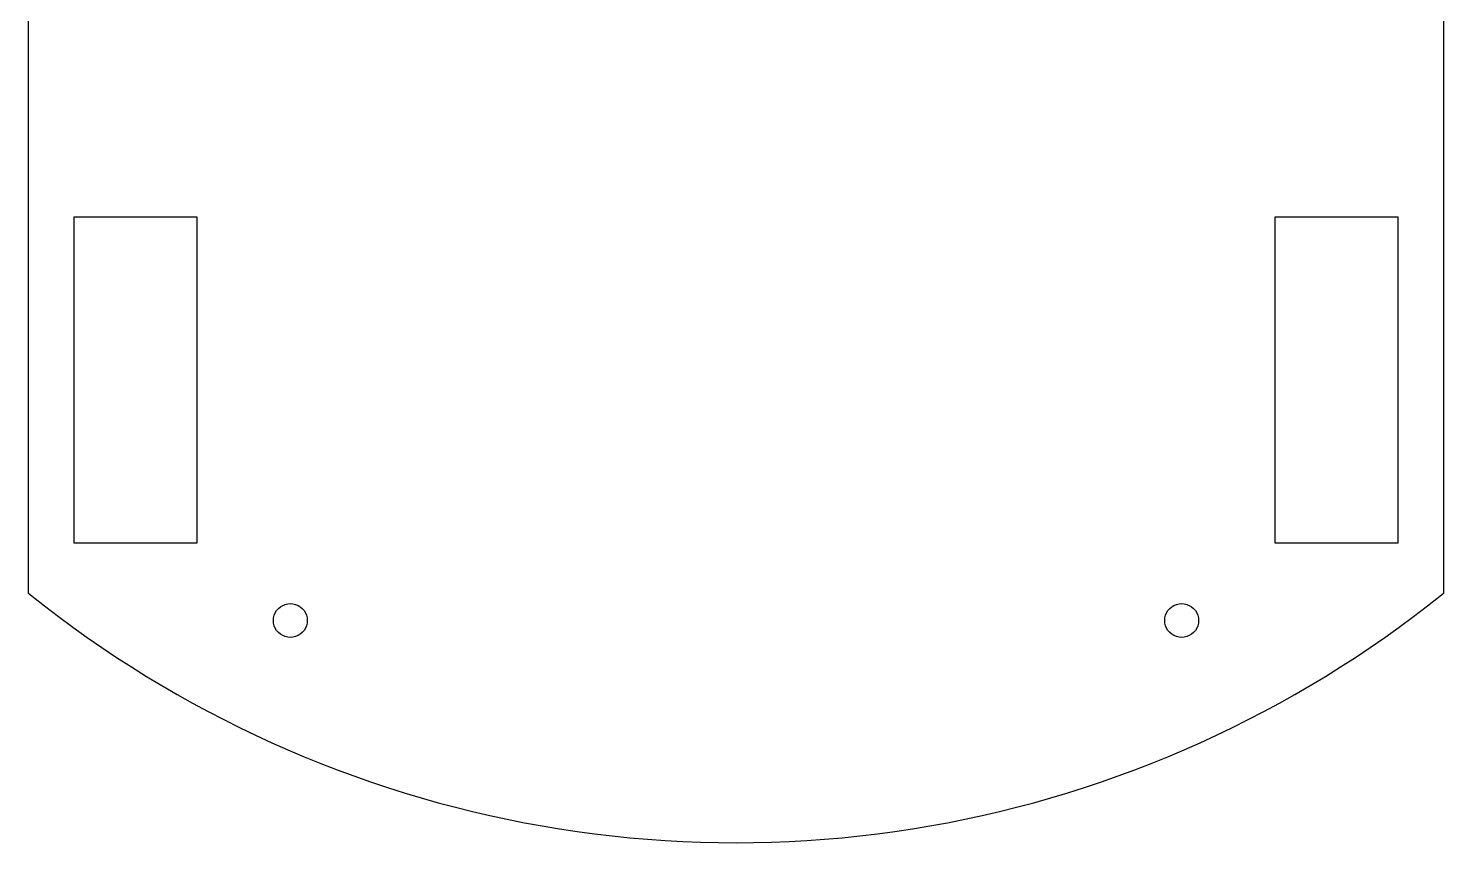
# Model space of a CAD drawing. Header units: metres. Extents: x -63 to 63, y -100 to 44.
# Drawn here: x -62.7 to 62.7, y -100 to -27.9 of the extents above; entities that cross this region are included whole.
import ezdxf

# ---------------------------------------------------------------- set-up
doc = ezdxf.new("R2010")
doc.units = ezdxf.units.M

msp = doc.modelspace()

# ---------------------------------------------------------------- linework, layer by layer
for p, q in [((-62.7262, -18.0001), (-62.7262, -77.8786)), ((62.7262, -77.8786), (62.7262, -18.0001)), ((-58.6762, -73.45), (-58.6762, -44.55)), ((-58.6762, -44.55), (-47.7762, -44.55)), ((-47.7762, -44.55), (-47.7762, -73.45)), ((47.7762, -73.45), (47.7762, -44.55)), ((47.7762, -44.55), (58.6762, -44.55)), ((58.6762, -44.55), (58.6762, -73.45)), ((-47.7762, -73.45), (-58.6762, -73.45)), ((58.6762, -73.45), (47.7762, -73.45)), ((-62.7262, -77.8786), (-62.5243, -78.043)), ((-62.5243, -78.043), (-61.2907, -79.0155)), ((-61.2907, -79.0155), (-60.042, -79.9685)), ((-40.3817, -79.1012), (-40.181, -78.9782)), ((-40.181, -78.9782), (-39.9635, -78.8882)), ((-39.9635, -78.8882), (-39.7346, -78.8332)), ((-39.7346, -78.8332), (-39.5, -78.8147)), ((-39.5, -78.8147), (-39.2653, -78.8332)), ((-39.2653, -78.8332), (-39.0365, -78.8882)), ((-39.0365, -78.8882), (-38.819, -78.9782)), ((-38.819, -78.9782), (-38.6183, -79.1012)), ((38.6183, -79.1012), (38.819, -78.9782)), ((38.819, -78.9782), (39.0365, -78.8882)), ((39.0365, -78.8882), (39.2653, -78.8332)), ((39.2653, -78.8332), (39.5, -78.8147)), ((39.5, -78.8147), (39.7346, -78.8332)), ((39.7346, -78.8332), (39.9635, -78.8882)), ((39.9635, -78.8882), (40.181, -78.9782)), ((40.181, -78.9782), (40.3817, -79.1012)), ((60.042, -79.9685), (61.2907, -79.0155)), ((61.2907, -79.0155), (62.5243, -78.043)), ((62.5243, -78.043), (62.7262, -77.8786)), ((-60.042, -79.9685), (-58.7785, -80.9017)), ((-41, -80.3147), (-40.9815, -80.0801)), ((-40.9815, -80.0801), (-40.9266, -79.8512)), ((-40.9266, -79.8512), (-40.8365, -79.6338)), ((-40.8365, -79.6338), (-40.7135, -79.4331)), ((-40.7135, -79.4331), (-40.5607, -79.2541)), ((-40.5607, -79.2541), (-40.3817, -79.1012)), ((-38.6183, -79.1012), (-38.4393, -79.2541)), ((-38.4393, -79.2541), (-38.2865, -79.4331)), ((-38.2865, -79.4331), (-38.1635, -79.6338)), ((-38.1635, -79.6338), (-38.0734, -79.8512)), ((-38.0734, -79.8512), (-38.0185, -80.0801)), ((-38.0185, -80.0801), (-38, -80.3147)), ((38, -80.3147), (38.0185, -80.0801)), ((38.0185, -80.0801), (38.0734, -79.8512)), ((38.0734, -79.8512), (38.1635, -79.6338)), ((38.1635, -79.6338), (38.2865, -79.4331)), ((38.2865, -79.4331), (38.4393, -79.2541)), ((38.4393, -79.2541), (38.6183, -79.1012)), ((40.3817, -79.1012), (40.5607, -79.2541)), ((40.5607, -79.2541), (40.7135, -79.4331)), ((40.7135, -79.4331), (40.8365, -79.6338)), ((40.8365, -79.6338), (40.9266, -79.8512)), ((40.9266, -79.8512), (40.9815, -80.0801)), ((40.9815, -80.0801), (41, -80.3147)), ((58.7785, -80.9017), (60.042, -79.9685)), ((-58.7785, -80.9017), (-57.5005, -81.815)), ((-40.9815, -80.5494), (-41, -80.3147)), ((-40.9266, -80.7783), (-40.9815, -80.5494)), ((-40.8365, -80.9957), (-40.9266, -80.7783)), ((-40.7135, -81.1964), (-40.8365, -80.9957)), ((-40.5607, -81.3754), (-40.7135, -81.1964)), ((-40.3817, -81.5283), (-40.5607, -81.3754)), ((-40.181, -81.6512), (-40.3817, -81.5283)), ((-38.6183, -81.5283), (-38.819, -81.6512)), ((-38.4393, -81.3754), (-38.6183, -81.5283)), ((-38.2865, -81.1964), (-38.4393, -81.3754)), ((-38.1635, -80.9957), (-38.2865, -81.1964)), ((-38.0734, -80.7783), (-38.1635, -80.9957)), ((-38.0185, -80.5494), (-38.0734, -80.7783)), ((-38, -80.3147), (-38.0185, -80.5494)), ((38.0185, -80.5494), (38, -80.3147)), ((38.0734, -80.7783), (38.0185, -80.5494)), ((38.1635, -80.9957), (38.0734, -80.7783)), ((38.2865, -81.1964), (38.1635, -80.9957)), ((38.4393, -81.3754), (38.2865, -81.1964)), ((38.6183, -81.5283), (38.4393, -81.3754)), ((38.819, -81.6512), (38.6183, -81.5283)), ((40.3817, -81.5283), (40.181, -81.6512)), ((40.5607, -81.3754), (40.3817, -81.5283)), ((40.7135, -81.1964), (40.5607, -81.3754)), ((40.8365, -80.9957), (40.7135, -81.1964)), ((40.9266, -80.7783), (40.8365, -80.9957)), ((40.9815, -80.5494), (40.9266, -80.7783)), ((41, -80.3147), (40.9815, -80.5494)), ((57.5005, -81.815), (58.7785, -80.9017)), ((-57.5005, -81.815), (-56.2083, -82.7081)), ((-56.2083, -82.7081), (-54.9023, -83.5807)), ((-39.9635, -81.7413), (-40.181, -81.6512)), ((-39.7346, -81.7963), (-39.9635, -81.7413)), ((-39.5, -81.8147), (-39.7346, -81.7963)), ((-39.2653, -81.7963), (-39.5, -81.8147)), ((-39.0365, -81.7413), (-39.2653, -81.7963)), ((-38.819, -81.6512), (-39.0365, -81.7413)), ((39.0365, -81.7413), (38.819, -81.6512)), ((39.2653, -81.7963), (39.0365, -81.7413)), ((39.5, -81.8147), (39.2653, -81.7963)), ((39.7346, -81.7963), (39.5, -81.8147)), ((39.9635, -81.7413), (39.7346, -81.7963)), ((40.181, -81.6512), (39.9635, -81.7413)), ((54.9023, -83.5807), (56.2083, -82.7081)), ((56.2083, -82.7081), (57.5005, -81.815)), ((-54.9023, -83.5807), (-53.5827, -84.4328)), ((53.5827, -84.4328), (54.9023, -83.5807)), ((-53.5827, -84.4328), (-52.2498, -85.264)), ((-52.2498, -85.264), (-50.9041, -86.0742)), ((50.9041, -86.0742), (52.2498, -85.264)), ((52.2498, -85.264), (53.5827, -84.4328)), ((-50.9041, -86.0742), (-49.5459, -86.8631)), ((49.5459, -86.8631), (50.9041, -86.0742)), ((-49.5459, -86.8631), (-48.1754, -87.6307)), ((-48.1754, -87.6307), (-46.793, -88.3766)), ((46.793, -88.3766), (48.1754, -87.6307)), ((48.1754, -87.6307), (49.5459, -86.8631)), ((-46.793, -88.3766), (-45.399, -89.1006)), ((45.399, -89.1006), (46.793, -88.3766)), ((-45.399, -89.1006), (-43.9939, -89.8027)), ((-43.9939, -89.8027), (-42.5779, -90.4827)), ((42.5779, -90.4827), (43.9939, -89.8027)), ((43.9939, -89.8027), (45.399, -89.1006)), ((-42.5779, -90.4827), (-41.1514, -91.1403)), ((-41.1514, -91.1403), (-39.7148, -91.7755)), ((39.7148, -91.7755), (41.1514, -91.1403)), ((41.1514, -91.1403), (42.5779, -90.4827)), ((-39.7148, -91.7755), (-38.2683, -92.3879)), ((-38.2683, -92.3879), (-36.8125, -92.9776)), ((36.8125, -92.9776), (38.2683, -92.3879)), ((38.2683, -92.3879), (39.7148, -91.7755)), ((-36.8125, -92.9776), (-35.3475, -93.5444)), ((-35.3475, -93.5444), (-33.8738, -94.0881)), ((-33.8738, -94.0881), (-32.3917, -94.6085)), ((32.3917, -94.6085), (33.8738, -94.0881)), ((33.8738, -94.0881), (35.3475, -93.5444)), ((35.3475, -93.5444), (36.8125, -92.9776)), ((-32.3917, -94.6085), (-30.9017, -95.1056)), ((-30.9017, -95.1056), (-29.404, -95.5793)), ((29.404, -95.5793), (30.9017, -95.1056)), ((30.9017, -95.1056), (32.3917, -94.6085)), ((-29.404, -95.5793), (-27.8991, -96.0294)), ((-27.8991, -96.0294), (-26.3873, -96.4557)), ((-26.3873, -96.4557), (-24.869, -96.8583)), ((24.869, -96.8583), (26.3873, -96.4557)), ((26.3873, -96.4557), (27.8991, -96.0294)), ((27.8991, -96.0294), (29.404, -95.5793)), ((-24.869, -96.8583), (-23.3445, -97.237)), ((-23.3445, -97.237), (-21.8143, -97.5917)), ((-21.8143, -97.5917), (-20.2787, -97.9223)), ((20.2787, -97.9223), (21.8143, -97.5917)), ((21.8143, -97.5917), (23.3445, -97.237)), ((23.3445, -97.237), (24.869, -96.8583)), ((-20.2787, -97.9223), (-18.7381, -98.2287)), ((-18.7381, -98.2287), (-17.1929, -98.5109)), ((-17.1929, -98.5109), (-15.6434, -98.7688)), ((-15.6434, -98.7688), (-14.0901, -99.0024)), ((-14.0901, -99.0024), (-12.5333, -99.2115)), ((12.5333, -99.2115), (14.0901, -99.0024)), ((14.0901, -99.0024), (15.6434, -98.7688)), ((15.6434, -98.7688), (17.1929, -98.5109)), ((17.1929, -98.5109), (18.7381, -98.2287)), ((18.7381, -98.2287), (20.2787, -97.9223)), ((-12.5333, -99.2115), (-10.9734, -99.3961)), ((-10.9734, -99.3961), (-9.41083, -99.5562)), ((-9.41083, -99.5562), (-7.8459, -99.6917)), ((-7.8459, -99.6917), (-6.27904, -99.8027)), ((-6.27904, -99.8027), (-4.71063, -99.889)), ((-4.71063, -99.889), (-3.14107, -99.9507)), ((-3.14107, -99.9507), (-1.57072, -99.9877)), ((-1.57072, -99.9877), (0, -100)), ((0, -100), (1.57072, -99.9877)), ((1.57072, -99.9877), (3.14107, -99.9507)), ((3.14107, -99.9507), (4.71063, -99.889)), ((4.71063, -99.889), (6.27904, -99.8027)), ((6.27904, -99.8027), (7.8459, -99.6917)), ((7.8459, -99.6917), (9.41083, -99.5562)), ((9.41083, -99.5562), (10.9734, -99.3961)), ((10.9734, -99.3961), (12.5333, -99.2115))]:
    msp.add_line(p, q)

doc.saveas('drawing.dxf')
